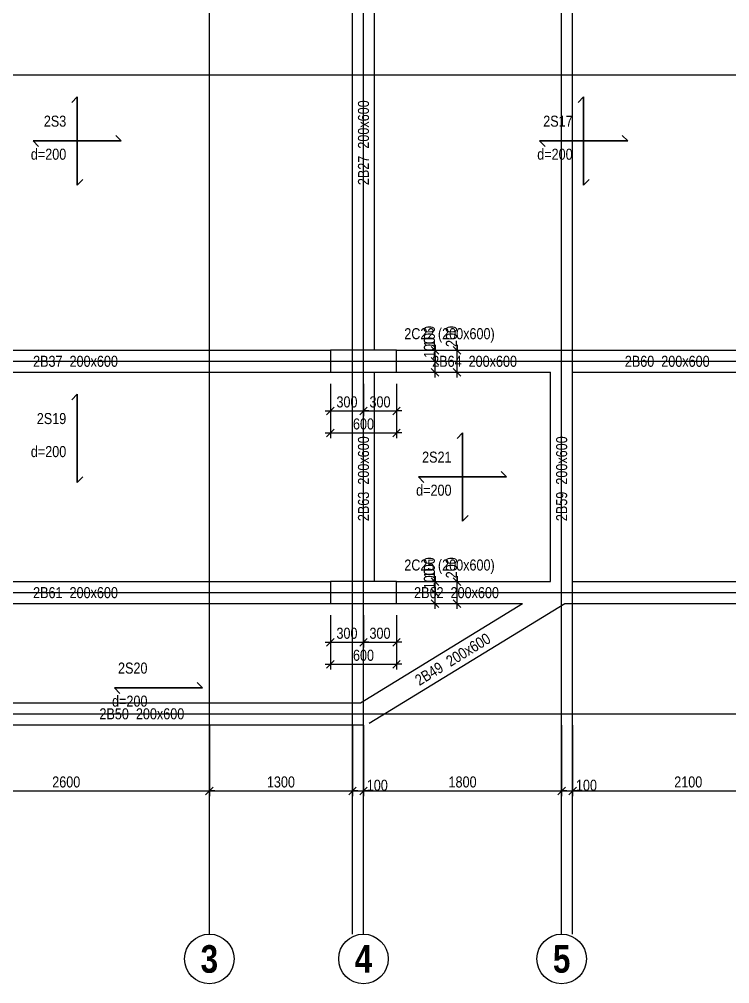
# Model space of a CAD drawing. Extents: x 0 to 206258, y -403073 to 0.
# Drawn here: x 81108 to 87561, y -38542 to -29787 of the extents above; entities that cross this region are included whole.
import ezdxf
from ezdxf.enums import TextEntityAlignment as Align
from ezdxf.lldxf.tags import DXFTag

# ---------------------------------------------------------------- set-up
doc = ezdxf.new("R2010")
doc.units = 0
doc.header["$LTSCALE"] = 1000
for name, color, linetype in [('Axis Circle(Dir 2)', 150, 'Continuous'), ('Axis Label(Dir 2)', 7, 'Continuous'), ('Axis Line(Dir 1)', 8, 'CENTER2'), ('Axis Line(Dir 2)', 150, 'CENTER2'), ('Column Line', 7, 'Continuous'), ('Dimension Line', 5, 'Continuous'), ('Slab Edge Line', 5, 'Continuous'), ('Slab Label', 5, 'Continuous')]:
    doc.layers.add(name, color=color, linetype=linetype)
for name, color, linetype, true_color in [('Beam Label', 159, 'Continuous', 0x35424f), ('Beam Line', 159, 'HIDDEN2', 0x35424f), ('Column Label', 159, 'Continuous', 0x35424f), ('Ghost Axis Line', 254, 'Continuous', 0xbebebe)]:
    doc.layers.add(name, color=color, linetype=linetype, true_color=true_color)
doc.styles.add('Axis Label(Dir 2)', font='ARIALNB.TTF', dxfattribs={"height": 250})
doc.styles.add('Beam Label', font='ARIALN.TTF', dxfattribs={"height": 100})
doc.styles.add('Column Label', font='ARIALN.TTF', dxfattribs={"height": 100})
doc.styles.add('Dimension Text', font='ARIALN.TTF', dxfattribs={"height": 100})
doc.styles.add('Slab Label', font='ARIALN.TTF', dxfattribs={"height": 100})
tags = doc.linetypes.add('CENTER2', pattern=[1.125, 0.75, -0.125, 0.125, -0.125]).pattern_tags.tags
tags[10:11] = [DXFTag(74, 4), DXFTag(75, 0), DXFTag(340, '0'), DXFTag(46, 0.0), DXFTag(50, 0.0), DXFTag(44, 0.0), DXFTag(45, 0.0)]
tags[8:9] = [DXFTag(74, 4), DXFTag(75, 0), DXFTag(340, '0'), DXFTag(46, 0.0), DXFTag(50, 0.0), DXFTag(44, 0.0), DXFTag(45, 0.0)]
tags[6:7] = [DXFTag(74, 4), DXFTag(75, 0), DXFTag(340, '0'), DXFTag(46, 0.0), DXFTag(50, 0.0), DXFTag(44, 0.0), DXFTag(45, 0.0)]
tags[4:5] = [DXFTag(74, 4), DXFTag(75, 0), DXFTag(340, '0'), DXFTag(46, 0.0), DXFTag(50, 0.0), DXFTag(44, 0.0), DXFTag(45, 0.0)]
tags = doc.linetypes.add('HIDDEN2', pattern=[0.1875, 0.125, -0.0625]).pattern_tags.tags
tags[6:7] = [DXFTag(74, 4), DXFTag(75, 0), DXFTag(340, '0'), DXFTag(46, 0.0), DXFTag(50, 0.0), DXFTag(44, 0.0), DXFTag(45, 0.0)]
tags[4:5] = [DXFTag(74, 4), DXFTag(75, 0), DXFTag(340, '0'), DXFTag(46, 0.0), DXFTag(50, 0.0), DXFTag(44, 0.0), DXFTag(45, 0.0)]
doc.dimstyles.get("Standard").update_dxf_attribs({"dimtxt": 100, "dimasz": 30, "dimexe": 48.3, "dimexo": 103.5, "dimgap": 30, "dimtad": 1, "dimtoh": 1, "dimdec": 1, "dimdsep": 46, "dimtxsty": 'Dimension Text', "dimblk": 'PCDIM_TICK', "dimcen": 0.09, "dimclrd": 5, "dimclre": 5, "dimclrt": 5, "dimadec": 1, "dimazin": 0, "dimtp": 1, "dimtm": 1, "dimtfac": 1, "dimtdec": 4, "dimtofl": 0, "dimtmove": 0, "dimatfit": 3, "dimfxl": 1, "dimtolj": 1, "dimtzin": 0, "dimarcsym": 0})

# ---------------------------------------------------------------- blocks, each defined once
blk = doc.blocks.new('PCDIM_TICK')
at = {"layer": 'Dimension Line', "color": 0, "transparency": 33554687}
for p, q in [((1.15, 1.15), (-1.15, -1.15)), ((1.61, 0), (0, 0))]:
    blk.add_line(p, q, dxfattribs=at)
blk = doc.blocks.new('*U720')
at = {"layer": 'Dimension Line', "color": 5, "true_color": 0x0000ff, "transparency": 16777216}
for p, q in [((83934.3, -33095.7), (83934.3, -33390.5)), ((84234.3, -33095.7), (84234.3, -33390.5)), ((83934.3, -33342.2), (84234.3, -33342.2))]:
    blk.add_line(p, q, dxfattribs=at)
at = {"layer": 'Dimension Line', "color": 5, "true_color": 0x0000ff, "transparency": 16777216, "xscale": 30, "yscale": 30, "rotation": 180.0000000000004}
blk.add_blockref('PCDIM_TICK', (83934.3, -33342.2), dxfattribs=at)
at = {"layer": 'Dimension Line', "color": 5, "true_color": 0x0000ff, "transparency": 16777216, "xscale": 30, "yscale": 30}
blk.add_blockref('PCDIM_TICK', (84234.3, -33342.2), dxfattribs=at)
at = {"layer": 'Dimension Line', "color": 5, "true_color": 0x0000ff, "transparency": 16777216, "insert": (84084.3, -33312.2), "char_height": 100, "width": 181.501, "attachment_point": 8, "style": 'Dimension Text'}
blk.add_mtext('300', dxfattribs=at)
blk = doc.blocks.new('*U721')
at = {"layer": 'Dimension Line', "color": 5, "true_color": 0x0000ff, "transparency": 16777216}
for p, q in [((84234.3, -33095.7), (84234.3, -33390.5)), ((84534.3, -33095.7), (84534.3, -33390.5)), ((84234.3, -33342.2), (84534.3, -33342.2))]:
    blk.add_line(p, q, dxfattribs=at)
at = {"layer": 'Dimension Line', "color": 5, "true_color": 0x0000ff, "transparency": 16777216, "xscale": 30, "yscale": 30, "rotation": 180.0000000000004}
blk.add_blockref('PCDIM_TICK', (84234.3, -33342.2), dxfattribs=at)
at = {"layer": 'Dimension Line', "color": 5, "true_color": 0x0000ff, "transparency": 16777216, "xscale": 30, "yscale": 30}
blk.add_blockref('PCDIM_TICK', (84534.3, -33342.2), dxfattribs=at)
at = {"layer": 'Dimension Line', "color": 5, "true_color": 0x0000ff, "transparency": 16777216, "insert": (84384.3, -33312.2), "char_height": 100, "width": 181.501, "attachment_point": 8, "style": 'Dimension Text'}
blk.add_mtext('300', dxfattribs=at)
blk = doc.blocks.new('*U722')
at = {"layer": 'Dimension Line', "color": 5, "true_color": 0x0000ff, "transparency": 16777216}
for p, q in [((83934.3, -33095.7), (83934.3, -33590.5)), ((84534.3, -33095.7), (84534.3, -33590.5)), ((83934.3, -33542.2), (84534.3, -33542.2))]:
    blk.add_line(p, q, dxfattribs=at)
at = {"layer": 'Dimension Line', "color": 5, "true_color": 0x0000ff, "transparency": 16777216, "xscale": 30, "yscale": 30, "rotation": 180.0000000000004}
blk.add_blockref('PCDIM_TICK', (83934.3, -33542.2), dxfattribs=at)
at = {"layer": 'Dimension Line', "color": 5, "true_color": 0x0000ff, "transparency": 16777216, "xscale": 30, "yscale": 30}
blk.add_blockref('PCDIM_TICK', (84534.3, -33542.2), dxfattribs=at)
at = {"layer": 'Dimension Line', "color": 5, "true_color": 0x0000ff, "transparency": 16777216, "insert": (84234.3, -33512.2), "char_height": 100, "width": 181.97, "attachment_point": 8, "style": 'Dimension Text'}
blk.add_mtext('600', dxfattribs=at)
blk = doc.blocks.new('*U723')
at = {"layer": 'Dimension Line', "color": 5, "true_color": 0x0000ff, "transparency": 16777216}
for p, q in [((84637.8, -32892.2), (84932.6, -32892.2)), ((84884.3, -32892.2), (84884.3, -32862.2)), ((84884.3, -32992.2), (84884.3, -32892.2)), ((84637.8, -32992.2), (84932.6, -32992.2))]:
    blk.add_line(p, q, dxfattribs=at)
at = {"layer": 'Dimension Line', "color": 5, "true_color": 0x0000ff, "transparency": 16777216, "xscale": 30, "yscale": 30}
for p, rotation in [((84884.3, -32892.2), 89.99999999999447), ((84884.3, -32992.2), 269.9999999999834)]:
    blk.add_blockref('PCDIM_TICK', p, dxfattribs=dict(at, rotation=rotation))
at = {"layer": 'Dimension Line', "color": 5, "true_color": 0x0000ff, "transparency": 16777216, "insert": (84884.3, -32862.2), "char_height": 100, "width": 173.928, "attachment_point": 7, "rotation": 90, "style": 'Dimension Text'}
blk.add_mtext('100', dxfattribs=at)
blk = doc.blocks.new('*U724')
at = {"layer": 'Dimension Line', "color": 5, "true_color": 0x0000ff, "transparency": 16777216}
for p, q in [((84637.8, -32792.2), (84932.6, -32792.2)), ((84884.3, -32792.2), (84884.3, -32762.2)), ((84884.3, -32892.2), (84884.3, -32792.2)), ((84637.8, -32892.2), (84932.6, -32892.2))]:
    blk.add_line(p, q, dxfattribs=at)
at = {"layer": 'Dimension Line', "color": 5, "true_color": 0x0000ff, "transparency": 16777216, "xscale": 30, "yscale": 30}
for p, rotation in [((84884.3, -32792.2), 89.99999999999447), ((84884.3, -32892.2), 269.9999999999834)]:
    blk.add_blockref('PCDIM_TICK', p, dxfattribs=dict(at, rotation=rotation))
at = {"layer": 'Dimension Line', "color": 5, "true_color": 0x0000ff, "transparency": 16777216, "insert": (84884.3, -32762.2), "char_height": 100, "width": 173.928, "attachment_point": 7, "rotation": 90, "style": 'Dimension Text'}
blk.add_mtext('100', dxfattribs=at)
blk = doc.blocks.new('*U725')
at = {"layer": 'Dimension Line', "color": 5, "true_color": 0x0000ff, "transparency": 16777216}
for p, q in [((84637.8, -32792.2), (85132.6, -32792.2)), ((85084.3, -32792.2), (85084.3, -32762.2)), ((85084.3, -32992.2), (85084.3, -32792.2)), ((84637.8, -32992.2), (85132.6, -32992.2))]:
    blk.add_line(p, q, dxfattribs=at)
at = {"layer": 'Dimension Line', "color": 5, "true_color": 0x0000ff, "transparency": 16777216, "xscale": 30, "yscale": 30}
for p, rotation in [((85084.3, -32792.2), 89.99999999999447), ((85084.3, -32992.2), 269.9999999999834)]:
    blk.add_blockref('PCDIM_TICK', p, dxfattribs=dict(at, rotation=rotation))
at = {"layer": 'Dimension Line', "color": 5, "true_color": 0x0000ff, "transparency": 16777216, "insert": (85084.3, -32762.2), "char_height": 100, "width": 182.775, "attachment_point": 7, "rotation": 90, "style": 'Dimension Text'}
blk.add_mtext('200', dxfattribs=at)
blk = doc.blocks.new('*U738')
at = {"layer": 'Dimension Line', "color": 5, "true_color": 0x0000ff, "transparency": 16777216}
for p, q in [((83934.3, -35195.7), (83934.3, -35490.5)), ((84234.3, -35195.7), (84234.3, -35490.5)), ((83934.3, -35442.2), (84234.3, -35442.2))]:
    blk.add_line(p, q, dxfattribs=at)
at = {"layer": 'Dimension Line', "color": 5, "true_color": 0x0000ff, "transparency": 16777216, "xscale": 30, "yscale": 30, "rotation": 180.0000000000004}
blk.add_blockref('PCDIM_TICK', (83934.3, -35442.2), dxfattribs=at)
at = {"layer": 'Dimension Line', "color": 5, "true_color": 0x0000ff, "transparency": 16777216, "xscale": 30, "yscale": 30}
blk.add_blockref('PCDIM_TICK', (84234.3, -35442.2), dxfattribs=at)
at = {"layer": 'Dimension Line', "color": 5, "true_color": 0x0000ff, "transparency": 16777216, "insert": (84084.3, -35412.2), "char_height": 100, "width": 181.501, "attachment_point": 8, "style": 'Dimension Text'}
blk.add_mtext('300', dxfattribs=at)
blk = doc.blocks.new('*U739')
at = {"layer": 'Dimension Line', "color": 5, "true_color": 0x0000ff, "transparency": 16777216}
for p, q in [((84234.3, -35195.7), (84234.3, -35490.5)), ((84534.3, -35195.7), (84534.3, -35490.5)), ((84234.3, -35442.2), (84534.3, -35442.2))]:
    blk.add_line(p, q, dxfattribs=at)
at = {"layer": 'Dimension Line', "color": 5, "true_color": 0x0000ff, "transparency": 16777216, "xscale": 30, "yscale": 30, "rotation": 180.0000000000004}
blk.add_blockref('PCDIM_TICK', (84234.3, -35442.2), dxfattribs=at)
at = {"layer": 'Dimension Line', "color": 5, "true_color": 0x0000ff, "transparency": 16777216, "xscale": 30, "yscale": 30}
blk.add_blockref('PCDIM_TICK', (84534.3, -35442.2), dxfattribs=at)
at = {"layer": 'Dimension Line', "color": 5, "true_color": 0x0000ff, "transparency": 16777216, "insert": (84384.3, -35412.2), "char_height": 100, "width": 181.501, "attachment_point": 8, "style": 'Dimension Text'}
blk.add_mtext('300', dxfattribs=at)
blk = doc.blocks.new('*U740')
at = {"layer": 'Dimension Line', "color": 5, "true_color": 0x0000ff, "transparency": 16777216}
for p, q in [((83934.3, -35195.7), (83934.3, -35690.5)), ((84534.3, -35195.7), (84534.3, -35690.5)), ((83934.3, -35642.2), (84534.3, -35642.2))]:
    blk.add_line(p, q, dxfattribs=at)
at = {"layer": 'Dimension Line', "color": 5, "true_color": 0x0000ff, "transparency": 16777216, "xscale": 30, "yscale": 30, "rotation": 180.0000000000004}
blk.add_blockref('PCDIM_TICK', (83934.3, -35642.2), dxfattribs=at)
at = {"layer": 'Dimension Line', "color": 5, "true_color": 0x0000ff, "transparency": 16777216, "xscale": 30, "yscale": 30}
blk.add_blockref('PCDIM_TICK', (84534.3, -35642.2), dxfattribs=at)
at = {"layer": 'Dimension Line', "color": 5, "true_color": 0x0000ff, "transparency": 16777216, "insert": (84234.3, -35612.2), "char_height": 100, "width": 181.97, "attachment_point": 8, "style": 'Dimension Text'}
blk.add_mtext('600', dxfattribs=at)
blk = doc.blocks.new('*U741')
at = {"layer": 'Dimension Line', "color": 5, "true_color": 0x0000ff, "transparency": 16777216}
for p, q in [((84637.8, -34992.2), (84932.6, -34992.2)), ((84884.3, -34992.2), (84884.3, -34962.2)), ((84884.3, -35092.2), (84884.3, -34992.2)), ((84637.8, -35092.2), (84932.6, -35092.2))]:
    blk.add_line(p, q, dxfattribs=at)
at = {"layer": 'Dimension Line', "color": 5, "true_color": 0x0000ff, "transparency": 16777216, "xscale": 30, "yscale": 30}
for p, rotation in [((84884.3, -34992.2), 89.99999999999447), ((84884.3, -35092.2), 269.9999999999834)]:
    blk.add_blockref('PCDIM_TICK', p, dxfattribs=dict(at, rotation=rotation))
at = {"layer": 'Dimension Line', "color": 5, "true_color": 0x0000ff, "transparency": 16777216, "insert": (84884.3, -34962.2), "char_height": 100, "width": 173.928, "attachment_point": 7, "rotation": 90, "style": 'Dimension Text'}
blk.add_mtext('100', dxfattribs=at)
blk = doc.blocks.new('*U742')
at = {"layer": 'Dimension Line', "color": 5, "true_color": 0x0000ff, "transparency": 16777216}
for p, q in [((84637.8, -34892.2), (84932.6, -34892.2)), ((84884.3, -34892.2), (84884.3, -34862.2)), ((84884.3, -34992.2), (84884.3, -34892.2)), ((84637.8, -34992.2), (84932.6, -34992.2))]:
    blk.add_line(p, q, dxfattribs=at)
at = {"layer": 'Dimension Line', "color": 5, "true_color": 0x0000ff, "transparency": 16777216, "xscale": 30, "yscale": 30}
for p, rotation in [((84884.3, -34892.2), 89.99999999999447), ((84884.3, -34992.2), 269.9999999999834)]:
    blk.add_blockref('PCDIM_TICK', p, dxfattribs=dict(at, rotation=rotation))
at = {"layer": 'Dimension Line', "color": 5, "true_color": 0x0000ff, "transparency": 16777216, "insert": (84884.3, -34862.2), "char_height": 100, "width": 173.928, "attachment_point": 7, "rotation": 90, "style": 'Dimension Text'}
blk.add_mtext('100', dxfattribs=at)
blk = doc.blocks.new('*U743')
at = {"layer": 'Dimension Line', "color": 5, "true_color": 0x0000ff, "transparency": 16777216}
for p, q in [((84637.8, -34892.2), (85132.6, -34892.2)), ((85084.3, -34892.2), (85084.3, -34862.2)), ((85084.3, -35092.2), (85084.3, -34892.2)), ((84637.8, -35092.2), (85132.6, -35092.2))]:
    blk.add_line(p, q, dxfattribs=at)
at = {"layer": 'Dimension Line', "color": 5, "true_color": 0x0000ff, "transparency": 16777216, "xscale": 30, "yscale": 30}
for p, rotation in [((85084.3, -34892.2), 89.99999999999447), ((85084.3, -35092.2), 269.9999999999834)]:
    blk.add_blockref('PCDIM_TICK', p, dxfattribs=dict(at, rotation=rotation))
at = {"layer": 'Dimension Line', "color": 5, "true_color": 0x0000ff, "transparency": 16777216, "insert": (85084.3, -34862.2), "char_height": 100, "width": 182.775, "attachment_point": 7, "rotation": 90, "style": 'Dimension Text'}
blk.add_mtext('200', dxfattribs=at)
blk = doc.blocks.new('*U807')
at = {"layer": 'Dimension Line', "color": 5, "true_color": 0x0000ff, "transparency": 16777216}
for p, q in [((80234.3, -36195.7), (80234.3, -36840.5)), ((82834.3, -36195.7), (82834.3, -36840.5)), ((80234.3, -36792.2), (82834.3, -36792.2))]:
    blk.add_line(p, q, dxfattribs=at)
at = {"layer": 'Dimension Line', "color": 5, "true_color": 0x0000ff, "transparency": 16777216, "xscale": 30, "yscale": 30, "rotation": 180.0000000000004}
blk.add_blockref('PCDIM_TICK', (80234.3, -36792.2), dxfattribs=at)
at = {"layer": 'Dimension Line', "color": 5, "true_color": 0x0000ff, "transparency": 16777216, "xscale": 30, "yscale": 30}
blk.add_blockref('PCDIM_TICK', (82834.3, -36792.2), dxfattribs=at)
at = {"layer": 'Dimension Line', "color": 5, "true_color": 0x0000ff, "transparency": 16777216, "insert": (81534.3, -36762.2), "char_height": 100, "width": 247.252, "attachment_point": 8, "style": 'Dimension Text'}
blk.add_mtext('2600', dxfattribs=at)
blk = doc.blocks.new('*U808')
at = {"layer": 'Dimension Line', "color": 5, "true_color": 0x0000ff, "transparency": 16777216}
for p, q in [((82834.3, -36195.7), (82834.3, -36840.5)), ((84134.3, -36195.7), (84134.3, -36840.5)), ((82834.3, -36792.2), (84134.3, -36792.2))]:
    blk.add_line(p, q, dxfattribs=at)
at = {"layer": 'Dimension Line', "color": 5, "true_color": 0x0000ff, "transparency": 16777216, "xscale": 30, "yscale": 30, "rotation": 180.0000000000004}
blk.add_blockref('PCDIM_TICK', (82834.3, -36792.2), dxfattribs=at)
at = {"layer": 'Dimension Line', "color": 5, "true_color": 0x0000ff, "transparency": 16777216, "xscale": 30, "yscale": 30}
blk.add_blockref('PCDIM_TICK', (84134.3, -36792.2), dxfattribs=at)
at = {"layer": 'Dimension Line', "color": 5, "true_color": 0x0000ff, "transparency": 16777216, "insert": (83484.3, -36762.2), "char_height": 100, "width": 238.405, "attachment_point": 8, "style": 'Dimension Text'}
blk.add_mtext('1300', dxfattribs=at)
blk = doc.blocks.new('*U809')
at = {"layer": 'Dimension Line', "color": 5, "true_color": 0x0000ff, "transparency": 16777216}
for p, q in [((84134.3, -36195.7), (84134.3, -36840.5)), ((84234.3, -36195.7), (84234.3, -36840.5)), ((84134.3, -36792.2), (84234.3, -36792.2)), ((84234.3, -36792.2), (84264.3, -36792.2))]:
    blk.add_line(p, q, dxfattribs=at)
at = {"layer": 'Dimension Line', "color": 5, "true_color": 0x0000ff, "transparency": 16777216, "xscale": 30, "yscale": 30, "rotation": 180.0000000000004}
blk.add_blockref('PCDIM_TICK', (84134.3, -36792.2), dxfattribs=at)
at = {"layer": 'Dimension Line', "color": 5, "true_color": 0x0000ff, "transparency": 16777216, "xscale": 30, "yscale": 30}
blk.add_blockref('PCDIM_TICK', (84234.3, -36792.2), dxfattribs=at)
at = {"layer": 'Dimension Line', "color": 5, "true_color": 0x0000ff, "transparency": 16777216, "insert": (84264.3, -36792.2), "char_height": 100, "width": 173.928, "attachment_point": 7, "style": 'Dimension Text'}
blk.add_mtext('100', dxfattribs=at)
blk = doc.blocks.new('*U810')
at = {"layer": 'Dimension Line', "color": 5, "true_color": 0x0000ff, "transparency": 16777216}
for p, q in [((84234.3, -36195.7), (84234.3, -36840.5)), ((86034.3, -36195.7), (86034.3, -36840.5)), ((84234.3, -36792.2), (86034.3, -36792.2))]:
    blk.add_line(p, q, dxfattribs=at)
at = {"layer": 'Dimension Line', "color": 5, "true_color": 0x0000ff, "transparency": 16777216, "xscale": 30, "yscale": 30, "rotation": 180.0000000000004}
blk.add_blockref('PCDIM_TICK', (84234.3, -36792.2), dxfattribs=at)
at = {"layer": 'Dimension Line', "color": 5, "true_color": 0x0000ff, "transparency": 16777216, "xscale": 30, "yscale": 30}
blk.add_blockref('PCDIM_TICK', (86034.3, -36792.2), dxfattribs=at)
at = {"layer": 'Dimension Line', "color": 5, "true_color": 0x0000ff, "transparency": 16777216, "insert": (85134.3, -36762.2), "char_height": 100, "width": 238.405, "attachment_point": 8, "style": 'Dimension Text'}
blk.add_mtext('1800', dxfattribs=at)
blk = doc.blocks.new('*U811')
at = {"layer": 'Dimension Line', "color": 5, "true_color": 0x0000ff, "transparency": 16777216}
for p, q in [((86034.3, -36195.7), (86034.3, -36840.5)), ((86134.3, -36195.7), (86134.3, -36840.5)), ((86034.3, -36792.2), (86134.3, -36792.2)), ((86134.3, -36792.2), (86164.3, -36792.2))]:
    blk.add_line(p, q, dxfattribs=at)
at = {"layer": 'Dimension Line', "color": 5, "true_color": 0x0000ff, "transparency": 16777216, "xscale": 30, "yscale": 30, "rotation": 180.0000000000004}
blk.add_blockref('PCDIM_TICK', (86034.3, -36792.2), dxfattribs=at)
at = {"layer": 'Dimension Line', "color": 5, "true_color": 0x0000ff, "transparency": 16777216, "xscale": 30, "yscale": 30}
blk.add_blockref('PCDIM_TICK', (86134.3, -36792.2), dxfattribs=at)
at = {"layer": 'Dimension Line', "color": 5, "true_color": 0x0000ff, "transparency": 16777216, "insert": (86164.3, -36792.2), "char_height": 100, "width": 173.928, "attachment_point": 7, "style": 'Dimension Text'}
blk.add_mtext('100', dxfattribs=at)
blk = doc.blocks.new('*U812')
at = {"layer": 'Dimension Line', "color": 5, "true_color": 0x0000ff, "transparency": 16777216}
for p, q in [((86134.3, -36195.7), (86134.3, -36840.5)), ((88234.3, -36195.7), (88234.3, -36840.5)), ((86134.3, -36792.2), (88234.3, -36792.2))]:
    blk.add_line(p, q, dxfattribs=at)
at = {"layer": 'Dimension Line', "color": 5, "true_color": 0x0000ff, "transparency": 16777216, "xscale": 30, "yscale": 30, "rotation": 180.0000000000004}
blk.add_blockref('PCDIM_TICK', (86134.3, -36792.2), dxfattribs=at)
at = {"layer": 'Dimension Line', "color": 5, "true_color": 0x0000ff, "transparency": 16777216, "xscale": 30, "yscale": 30}
blk.add_blockref('PCDIM_TICK', (88234.3, -36792.2), dxfattribs=at)
at = {"layer": 'Dimension Line', "color": 5, "true_color": 0x0000ff, "transparency": 16777216, "insert": (87184.3, -36762.2), "char_height": 100, "width": 247.252, "attachment_point": 8, "style": 'Dimension Text'}
blk.add_mtext('2100', dxfattribs=at)

msp = doc.modelspace()

# ---------------------------------------------------------------- linework, layer by layer
at = {"layer": 'Axis Circle(Dir 2)', "transparency": 33554687}
for centre in [(82834.29, -38317.207), (84234.29, -38317.207), (86034.29, -38317.207)]:
    msp.add_circle(centre, 225, dxfattribs=at)
at = {"layer": 'Axis Line(Dir 1)', "transparency": 33554687}
for points in [[(77034.29, -30292.207), (94834.29, -30292.207)], [(77034.29, -32892.207), (94834.29, -32892.207)], [(77034.29, -34992.207), (94834.29, -34992.207)], [(77034.29, -36092.207), (94834.29, -36092.207)]]:
    msp.add_lwpolyline(points, dxfattribs=at)
at = {"layer": 'Axis Line(Dir 2)', "transparency": 33554687}
for points in [[(82834.29, -38092.207), (82834.29, -14292.207)], [(84234.29, -38092.207), (84234.29, -14292.207)], [(86034.29, -38092.207), (86034.29, -14292.207)]]:
    msp.add_lwpolyline(points, dxfattribs=at)
at = {"layer": 'Beam Line', "transparency": 33554687}
for points in [[(84134.29, -32792.207), (84134.29, -28992.207)], [(84334.29, -32792.207), (84334.29, -28992.207)], [(79334.29, -32792.207), (83934.29, -32792.207)], [(84534.29, -32792.207), (86034.29, -32792.207)], [(86034.29, -32792.207), (87934.29, -32792.207)], [(79334.29, -32992.207), (83934.29, -32992.207)], [(84134.29, -34892.207), (84134.29, -32992.207)], [(84334.29, -34892.207), (84334.29, -32992.207)], [(84534.29, -32992.207), (85934.29, -32992.207)], [(85934.29, -34892.207), (85934.29, -32992.207)], [(86134.29, -34892.207), (86134.29, -32992.207)], [(86134.29, -32992.207), (87934.29, -32992.207)], [(79334.29, -34892.207), (83934.29, -34892.207)], [(84534.29, -34892.207), (85934.29, -34892.207)], [(86134.29, -34892.207), (92734.29, -34892.207)], [(79334.29, -35092.207), (83934.29, -35092.207)], [(84206.154, -35992.207), (85678.882, -35092.207)], [(84234.29, -35092.207), (85678.882, -35092.207)], [(80273.189, -35992.207), (84206.154, -35992.207)]]:
    msp.add_lwpolyline(points, dxfattribs=at)
at = {"layer": 'Beam Line', "linetype": 'Continuous', "transparency": 33554687}
for points in [[(84286.435, -36177.535), (86062.427, -35092.207)], [(86062.427, -35092.207), (92834.29, -35092.207)], [(80234.29, -36192.207), (84234.29, -36192.207)]]:
    msp.add_lwpolyline(points, dxfattribs=at)
at = {"layer": 'Column Line', "transparency": 33554687}
for points in [[(84534.29, -32992.207), (84534.29, -32792.207), (83934.29, -32792.207), (83934.29, -32992.207)], [(84534.29, -35092.207), (84534.29, -34892.207), (83934.29, -34892.207), (83934.29, -35092.207)]]:
    msp.add_lwpolyline(points, close=True, dxfattribs=at)
at = {"layer": 'Ghost Axis Line', "transparency": 33554687}
for points in [[(84134.29, -38092.207), (84134.29, -14292.207)], [(86134.29, -38092.207), (86134.29, -14292.207)]]:
    msp.add_lwpolyline(points, dxfattribs=at)
at = {"layer": 'Slab Edge Line', "transparency": 33554687}
for points in [[(81584.793, -30541.704), (81634.29, -30492.207)], [(81634.29, -31292.207), (81634.29, -30492.207)], [(86184.793, -30541.704), (86234.29, -30492.207)], [(86234.29, -31292.207), (86234.29, -30492.207)], [(81234.29, -30892.207), (82034.29, -30892.207)], [(81283.788, -30941.704), (81234.29, -30892.207)], [(81984.793, -30842.709), (82034.29, -30892.207)], [(85834.29, -30892.207), (86634.29, -30892.207)], [(85883.788, -30941.704), (85834.29, -30892.207)], [(86584.793, -30842.709), (86634.29, -30892.207)], [(81683.788, -31242.709), (81634.29, -31292.207)], [(86283.788, -31242.709), (86234.29, -31292.207)], [(81584.793, -33241.202), (81634.29, -33191.704)], [(81634.29, -33991.704), (81634.29, -33191.704)], [(85084.793, -33591.704), (85134.29, -33542.207)], [(85134.29, -34342.207), (85134.29, -33542.207)], [(81683.788, -33942.207), (81634.29, -33991.704)], [(84734.29, -33942.207), (85534.29, -33942.207)], [(84783.788, -33991.704), (84734.29, -33942.207)], [(85484.793, -33892.709), (85534.29, -33942.207)], [(85183.788, -34292.709), (85134.29, -34342.207)], [(81972.179, -35857.035), (82772.179, -35857.035)], [(82021.676, -35906.532), (81972.179, -35857.035)], [(82722.681, -35807.537), (82772.179, -35857.035)]]:
    msp.add_lwpolyline(points, close=True, dxfattribs=at)

# ---------------------------------------------------------------- texts
at = {"layer": 'Axis Label(Dir 2)', "transparency": 33554687, "style": 'Axis Label(Dir 2)'}
for s, p in [('3', (82834.29, -38317.207)), ('4', (84234.29, -38317.207)), ('5', (86034.29, -38317.207))]:
    msp.add_text(s, height=250, dxfattribs=at).set_placement(p, align=Align.MIDDLE_CENTER)
at = {"layer": 'Beam Label', "transparency": 33554687, "style": 'Beam Label'}
for s, rotation, p in [('2B27  200x600 ', 90, (84234.29, -30892.207)), ('2B63  200x600 ', 90, (84234.29, -33942.207)), ('2B59  200x600 ', 90, (86034.29, -33942.207)), ('2B49  200x600 ', 31.4295656, (85058.475, -35588.539))]:
    msp.add_text(s, height=100, rotation=rotation, dxfattribs=at).set_placement(p, align=Align.MIDDLE_CENTER)
for s, p in [('2B37  200x600 ', (81634.29, -32892.207)), ('2B64  200x600 ', (85259.29, -32892.207)), ('2B60  200x600 ', (87009.29, -32892.207)), ('2B61  200x600 ', (81634.29, -34992.207)), ('2B62  200x600 ', (85095.438, -34992.207)), ('2B50  200x600 ', (82236.981, -36092.207))]:
    msp.add_text(s, height=100, dxfattribs=at).set_placement(p, align=Align.MIDDLE_CENTER)
at = {"layer": 'Column Label', "transparency": 33554687, "style": 'Column Label'}
for s, p in [('2C22 (200x600)', (84605.001, -32721.496)), ('2C25 (200x600)', (84605.001, -34821.496))]:
    msp.add_text(s, height=100, dxfattribs=at).set_placement(p, align=Align.BOTTOM_LEFT)
at = {"layer": 'Slab Label', "transparency": 33554687, "style": 'Slab Label'}
for s, p in [('2S3', (81534.29, -30792.207)), ('2S17', (86134.29, -30792.207)), ('d=200', (81534.29, -31092.207)), ('d=200', (86134.29, -31092.207)), ('2S19', (81534.29, -33491.704)), ('d=200', (81534.29, -33791.704)), ('2S21', (85034.29, -33842.207)), ('d=200', (85034.29, -34142.207)), ('2S20', (82272.179, -35757.035)), ('d=200', (82272.179, -36057.035))]:
    msp.add_text(s, height=100, dxfattribs=at).set_placement(p, align=Align.BOTTOM_RIGHT)

# ---------------------------------------------------------------- dimensions: what is measured, and where the dimension line sits
at = {"layer": 'Dimension Line', "transparency": 33554687}
for p1, p2, distance, picture, middle in [((84534.29, -32892.207), (84534.29, -32792.207), -350, '*U724', (84884.29, -32842.207)), ((84534.29, -32992.207), (84534.29, -32792.207), -550, '*U725', (85084.29, -32892.207)), ((84534.29, -32992.207), (84534.29, -32892.207), -350, '*U723', (84884.29, -32942.207)), ((83934.29, -32992.207), (84234.29, -32992.207), -350, '*U720', (84084.29, -33342.207)), ((83934.29, -32992.207), (84534.29, -32992.207), -550, '*U722', (84234.29, -33542.207)), ((84234.29, -32992.207), (84534.29, -32992.207), -350, '*U721', (84384.29, -33342.207)), ((84534.29, -34992.207), (84534.29, -34892.207), -350, '*U742', (84884.29, -34942.207)), ((84534.29, -35092.207), (84534.29, -34892.207), -550, '*U743', (85084.29, -34992.207)), ((84534.29, -35092.207), (84534.29, -34992.207), -350, '*U741', (84884.29, -35042.207)), ((83934.29, -35092.207), (84234.29, -35092.207), -350, '*U738', (84084.29, -35442.207)), ((83934.29, -35092.207), (84534.29, -35092.207), -550, '*U740', (84234.29, -35642.207)), ((84234.29, -35092.207), (84534.29, -35092.207), -350, '*U739', (84384.29, -35442.207))]:
    dim = msp.add_aligned_dim(p1=p1, p2=p2, distance=distance, dimstyle='Standard', override={"dimscale": 1, "dimtxt": 100, "dimasz": 30, "dimexe": 48.3, "dimexo": 103.5, "dimgap": 30, "dimtad": 1, "dimtih": 0, "dimdec": 1, "dimlfac": 1, "dimzin": 8, "dimlunit": 2, "dimpost": '', "dimtxsty": 'Dimension Text', "dimblk": 'PCDIM_TICK', "dimse1": 0, "dimse2": 0, "dimsd2": 0, "dimclrd": 5, "dimclre": 5, "dimclrt": 5, "dimaunit": 0, "dimadec": 1, "dimazin": 0, "dimtol": 0, "dimtp": 1, "dimtm": 1, "dimtmove": 0}, dxfattribs=at)
    dim.commit()
    dim.dimension.update_dxf_attribs({"geometry": picture, "text_midpoint": middle})
for base, p1, p2, picture, middle in [((81534.29, -36792.207), (80234.29, -36092.207), (82834.29, -36092.207), '*U807', (81534.29, -36792.207)), ((83484.29, -36792.207), (82834.29, -36092.207), (84134.29, -36092.207), '*U808', (83484.29, -36792.207)), ((84184.29, -36792.207), (84134.29, -36092.207), (84234.29, -36092.207), '*U809', (84184.29, -36792.207)), ((85134.29, -36792.207), (84234.29, -36092.207), (86034.29, -36092.207), '*U810', (85134.29, -36792.207)), ((86084.29, -36792.207), (86034.29, -36092.207), (86134.29, -36092.207), '*U811', (86084.29, -36792.207)), ((87184.29, -36792.207), (86134.29, -36092.207), (88234.29, -36092.207), '*U812', (87184.29, -36792.207))]:
    dim = msp.add_linear_dim(base=base, p1=p1, p2=p2, dimstyle='Standard', override={"dimscale": 1, "dimtxt": 100, "dimasz": 30, "dimexe": 48.3, "dimexo": 103.5, "dimgap": 30, "dimtad": 1, "dimtih": 0, "dimdec": 1, "dimlfac": 1, "dimzin": 8, "dimlunit": 2, "dimpost": '', "dimtxsty": 'Dimension Text', "dimblk": 'PCDIM_TICK', "dimse1": 0, "dimse2": 0, "dimsd2": 0, "dimclrd": 5, "dimclre": 5, "dimclrt": 5, "dimaunit": 0, "dimadec": 1, "dimazin": 0, "dimtol": 0, "dimtp": 1, "dimtm": 1, "dimtmove": 0}, dxfattribs=at)
    dim.commit()
    dim.dimension.update_dxf_attribs({"geometry": picture, "text_midpoint": middle})

doc.saveas('drawing.dxf')
